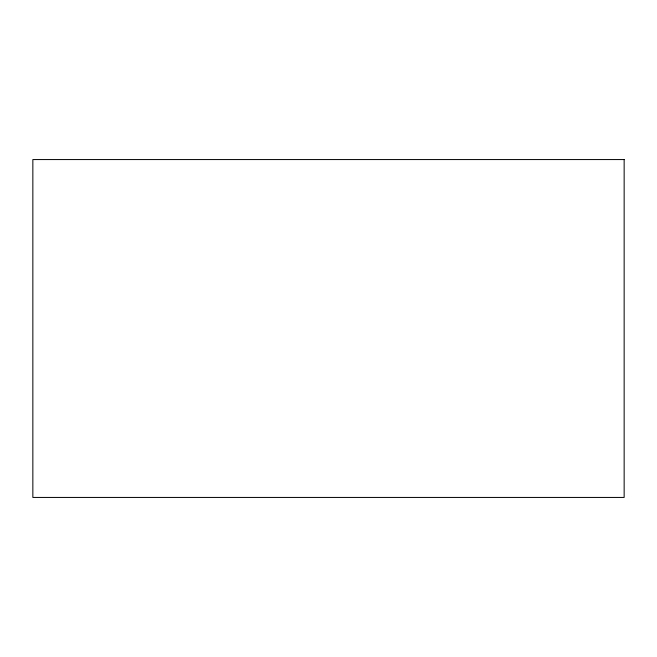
<?xml version="1.0" encoding="UTF-8"?>
<svg xmlns="http://www.w3.org/2000/svg" width="657" height="657" viewBox="0 0 657 657"><rect width="100%" height="100%" fill="white"/><g stroke="black" fill="none" stroke-linecap="round" stroke-linejoin="round"><path stroke-width="0.99" d="M624.15 159.561L32.85 159.561L32.85 497.439L624.15 497.439L624.15 159.561"/></g></svg>
